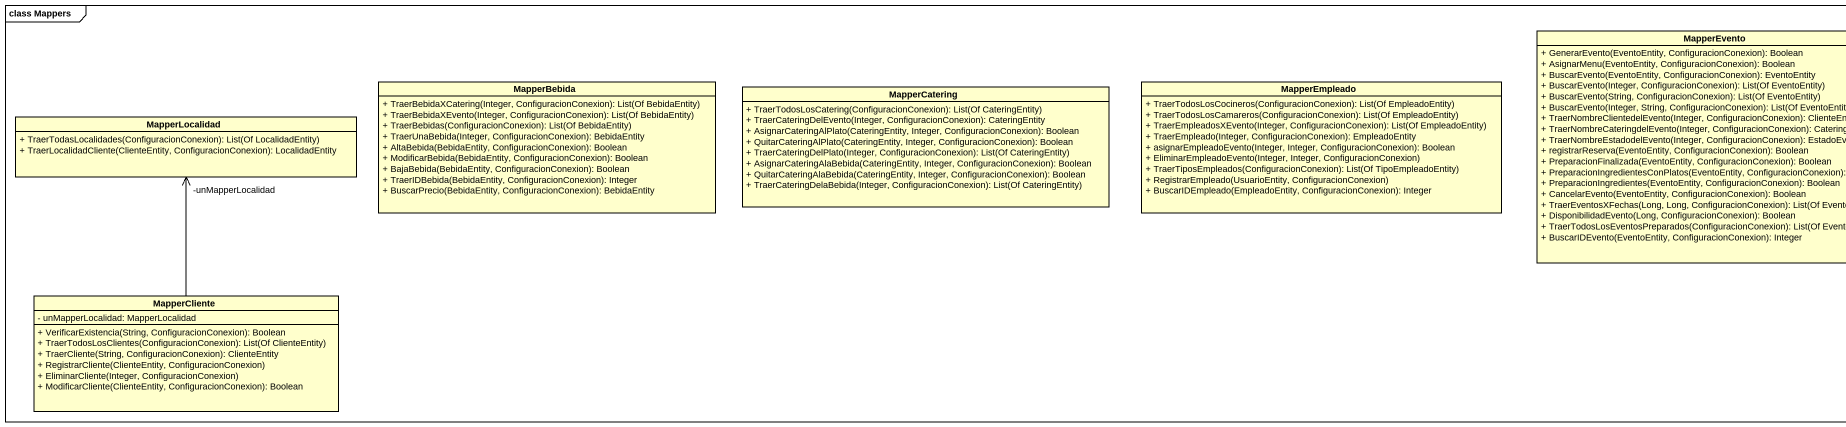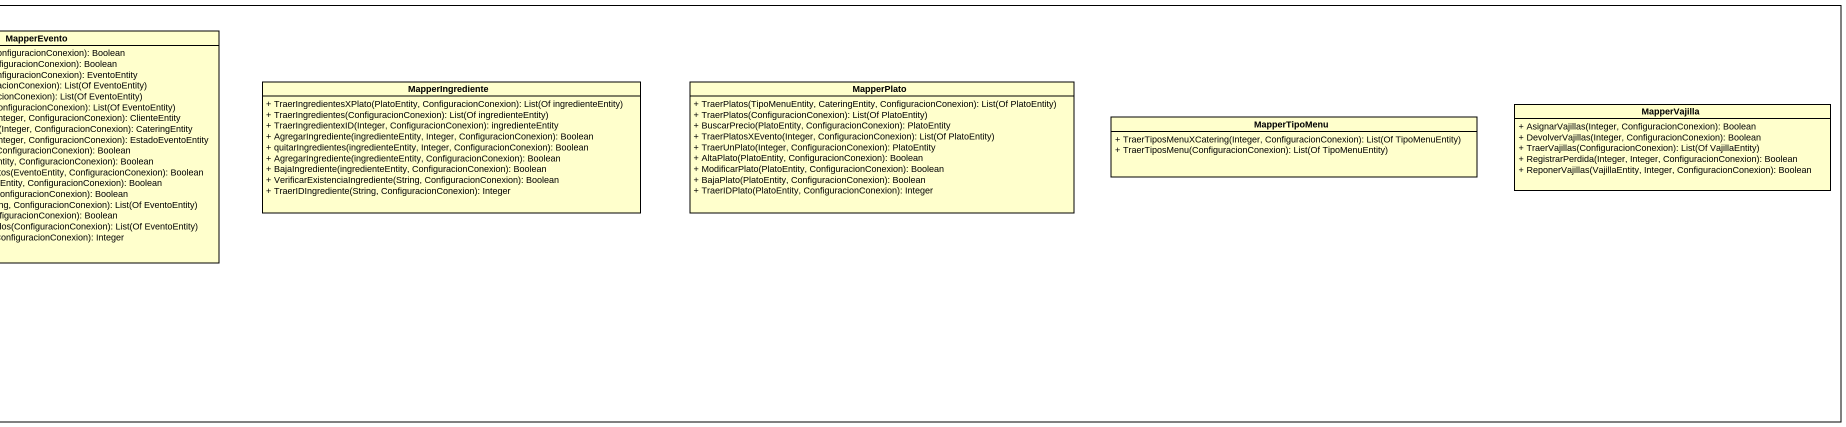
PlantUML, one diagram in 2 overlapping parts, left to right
@startuml
mainframe class Mappers
hide circle
hide empty members
skinparam classAttributeIconSize 0
class MapperEvento {
  + GenerarEvento(EventoEntity, ConfiguracionConexion): Boolean
  + AsignarMenu(EventoEntity, ConfiguracionConexion): Boolean
  + BuscarEvento(EventoEntity, ConfiguracionConexion): EventoEntity
  + BuscarEvento(Integer, ConfiguracionConexion): List(Of EventoEntity)
  + BuscarEvento(String, ConfiguracionConexion): List(Of EventoEntity)
  + BuscarEvento(Integer, String, ConfiguracionConexion): List(Of EventoEntity)
  + TraerNombreClientedelEvento(Integer, ConfiguracionConexion): ClienteEntity
  + TraerNombreCateringdelEvento(Integer, ConfiguracionConexion): CateringEntity
  + TraerNombreEstadodelEvento(Integer, ConfiguracionConexion): EstadoEventoEntity
  + registrarReserva(EventoEntity, ConfiguracionConexion): Boolean
  + PreparacionFinalizada(EventoEntity, ConfiguracionConexion): Boolean
  + PreparacionIngredientesConPlatos(EventoEntity, ConfiguracionConexion): Boolean
  + PreparacionIngredientes(EventoEntity, ConfiguracionConexion): Boolean
  + CancelarEvento(EventoEntity, ConfiguracionConexion): Boolean
  + TraerEventosXFechas(Long, Long, ConfiguracionConexion): List(Of EventoEntity)
  + DisponibilidadEvento(Long, ConfiguracionConexion): Boolean
  + TraerTodosLosEventosPreparados(ConfiguracionConexion): List(Of EventoEntity)
  + BuscarIDEvento(EventoEntity, ConfiguracionConexion): Integer
}
class MapperBebida {
  + TraerBebidaXCatering(Integer, ConfiguracionConexion): List(Of BebidaEntity)
  + TraerBebidaXEvento(Integer, ConfiguracionConexion): List(Of BebidaEntity)
  + TraerBebidas(ConfiguracionConexion): List(Of BebidaEntity)
  + TraerUnaBebida(Integer, ConfiguracionConexion): BebidaEntity
  + AltaBebida(BebidaEntity, ConfiguracionConexion): Boolean
  + ModificarBebida(BebidaEntity, ConfiguracionConexion): Boolean
  + BajaBebida(BebidaEntity, ConfiguracionConexion): Boolean
  + TraerIDBebida(BebidaEntity, ConfiguracionConexion): Integer
  + BuscarPrecio(BebidaEntity, ConfiguracionConexion): BebidaEntity
}
class MapperCatering {
  + TraerTodosLosCatering(ConfiguracionConexion): List(Of CateringEntity)
  + TraerCateringDelEvento(Integer, ConfiguracionConexion): CateringEntity
  + AsignarCateringAlPlato(CateringEntity, Integer, ConfiguracionConexion): Boolean
  + QuitarCateringAlPlato(CateringEntity, Integer, ConfiguracionConexion): Boolean
  + TraerCateringDelPlato(Integer, ConfiguracionConexion): List(Of CateringEntity)
  + AsignarCateringAlaBebida(CateringEntity, Integer, ConfiguracionConexion): Boolean
  + QuitarCateringAlaBebida(CateringEntity, Integer, ConfiguracionConexion): Boolean
  + TraerCateringDelaBebida(Integer, ConfiguracionConexion): List(Of CateringEntity)
}
class MapperEmpleado {
  + TraerTodosLosCocineros(ConfiguracionConexion): List(Of EmpleadoEntity)
  + TraerTodosLosCamareros(ConfiguracionConexion): List(Of EmpleadoEntity)
  + TraerEmpleadosXEvento(Integer, ConfiguracionConexion): List(Of EmpleadoEntity)
  + TraerEmpleado(Integer, ConfiguracionConexion): EmpleadoEntity
  + asignarEmpleadoEvento(Integer, Integer, ConfiguracionConexion): Boolean
  + EliminarEmpleadoEvento(Integer, Integer, ConfiguracionConexion)
  + TraerTiposEmpleados(ConfiguracionConexion): List(Of TipoEmpleadoEntity)
  + RegistrarEmpleado(UsuarioEntity, ConfiguracionConexion)
  + BuscarIDEmpleado(EmpleadoEntity, ConfiguracionConexion): Integer
}
class MapperIngrediente {
  + TraerIngredientesXPlato(PlatoEntity, ConfiguracionConexion): List(Of ingredienteEntity)
  + TraerIngredientes(ConfiguracionConexion): List(Of ingredienteEntity)
  + TraerIngredientexID(Integer, ConfiguracionConexion): ingredienteEntity
  + AgregarIngrediente(ingredienteEntity, Integer, ConfiguracionConexion): Boolean
  + quitarIngredientes(ingredienteEntity, Integer, ConfiguracionConexion): Boolean
  + AgregarIngrediente(ingredienteEntity, ConfiguracionConexion): Boolean
  + BajaIngrediente(ingredienteEntity, ConfiguracionConexion): Boolean
  + VerificarExistenciaIngrediente(String, ConfiguracionConexion): Boolean
  + TraerIDIngrediente(String, ConfiguracionConexion): Integer
}
class MapperPlato {
  + TraerPlatos(TipoMenuEntity, CateringEntity, ConfiguracionConexion): List(Of PlatoEntity)
  + TraerPlatos(ConfiguracionConexion): List(Of PlatoEntity)
  + BuscarPrecio(PlatoEntity, ConfiguracionConexion): PlatoEntity
  + TraerPlatosXEvento(Integer, ConfiguracionConexion): List(Of PlatoEntity)
  + TraerUnPlato(Integer, ConfiguracionConexion): PlatoEntity
  + AltaPlato(PlatoEntity, ConfiguracionConexion): Boolean
  + ModificarPlato(PlatoEntity, ConfiguracionConexion): Boolean
  + BajaPlato(PlatoEntity, ConfiguracionConexion): Boolean
  + TraerIDPlato(PlatoEntity, ConfiguracionConexion): Integer
}
class MapperVajilla {
  + AsignarVajillas(Integer, ConfiguracionConexion): Boolean
  + DevolverVajillas(Integer, ConfiguracionConexion): Boolean
  + TraerVajillas(ConfiguracionConexion): List(Of VajillaEntity)
  + RegistrarPerdida(Integer, Integer, ConfiguracionConexion): Boolean
  + ReponerVajillas(VajillaEntity, Integer, ConfiguracionConexion): Boolean
}
class MapperLocalidad {
  + TraerTodasLocalidades(ConfiguracionConexion): List(Of LocalidadEntity)
  + TraerLocalidadCliente(ClienteEntity, ConfiguracionConexion): LocalidadEntity
}
class MapperTipoMenu {
  + TraerTiposMenuXCatering(Integer, ConfiguracionConexion): List(Of TipoMenuEntity)
  + TraerTiposMenu(ConfiguracionConexion): List(Of TipoMenuEntity)
}
class MapperCliente {
  - unMapperLocalidad: MapperLocalidad
  + VerificarExistencia(String, ConfiguracionConexion): Boolean
  + TraerTodosLosClientes(ConfiguracionConexion): List(Of ClienteEntity)
  + TraerCliente(String, ConfiguracionConexion): ClienteEntity
  + RegistrarCliente(ClienteEntity, ConfiguracionConexion)
  + EliminarCliente(Integer, ConfiguracionConexion)
  + ModificarCliente(ClienteEntity, ConfiguracionConexion): Boolean
}
MapperCliente -up-> "-unMapperLocalidad" MapperLocalidad
@enduml
